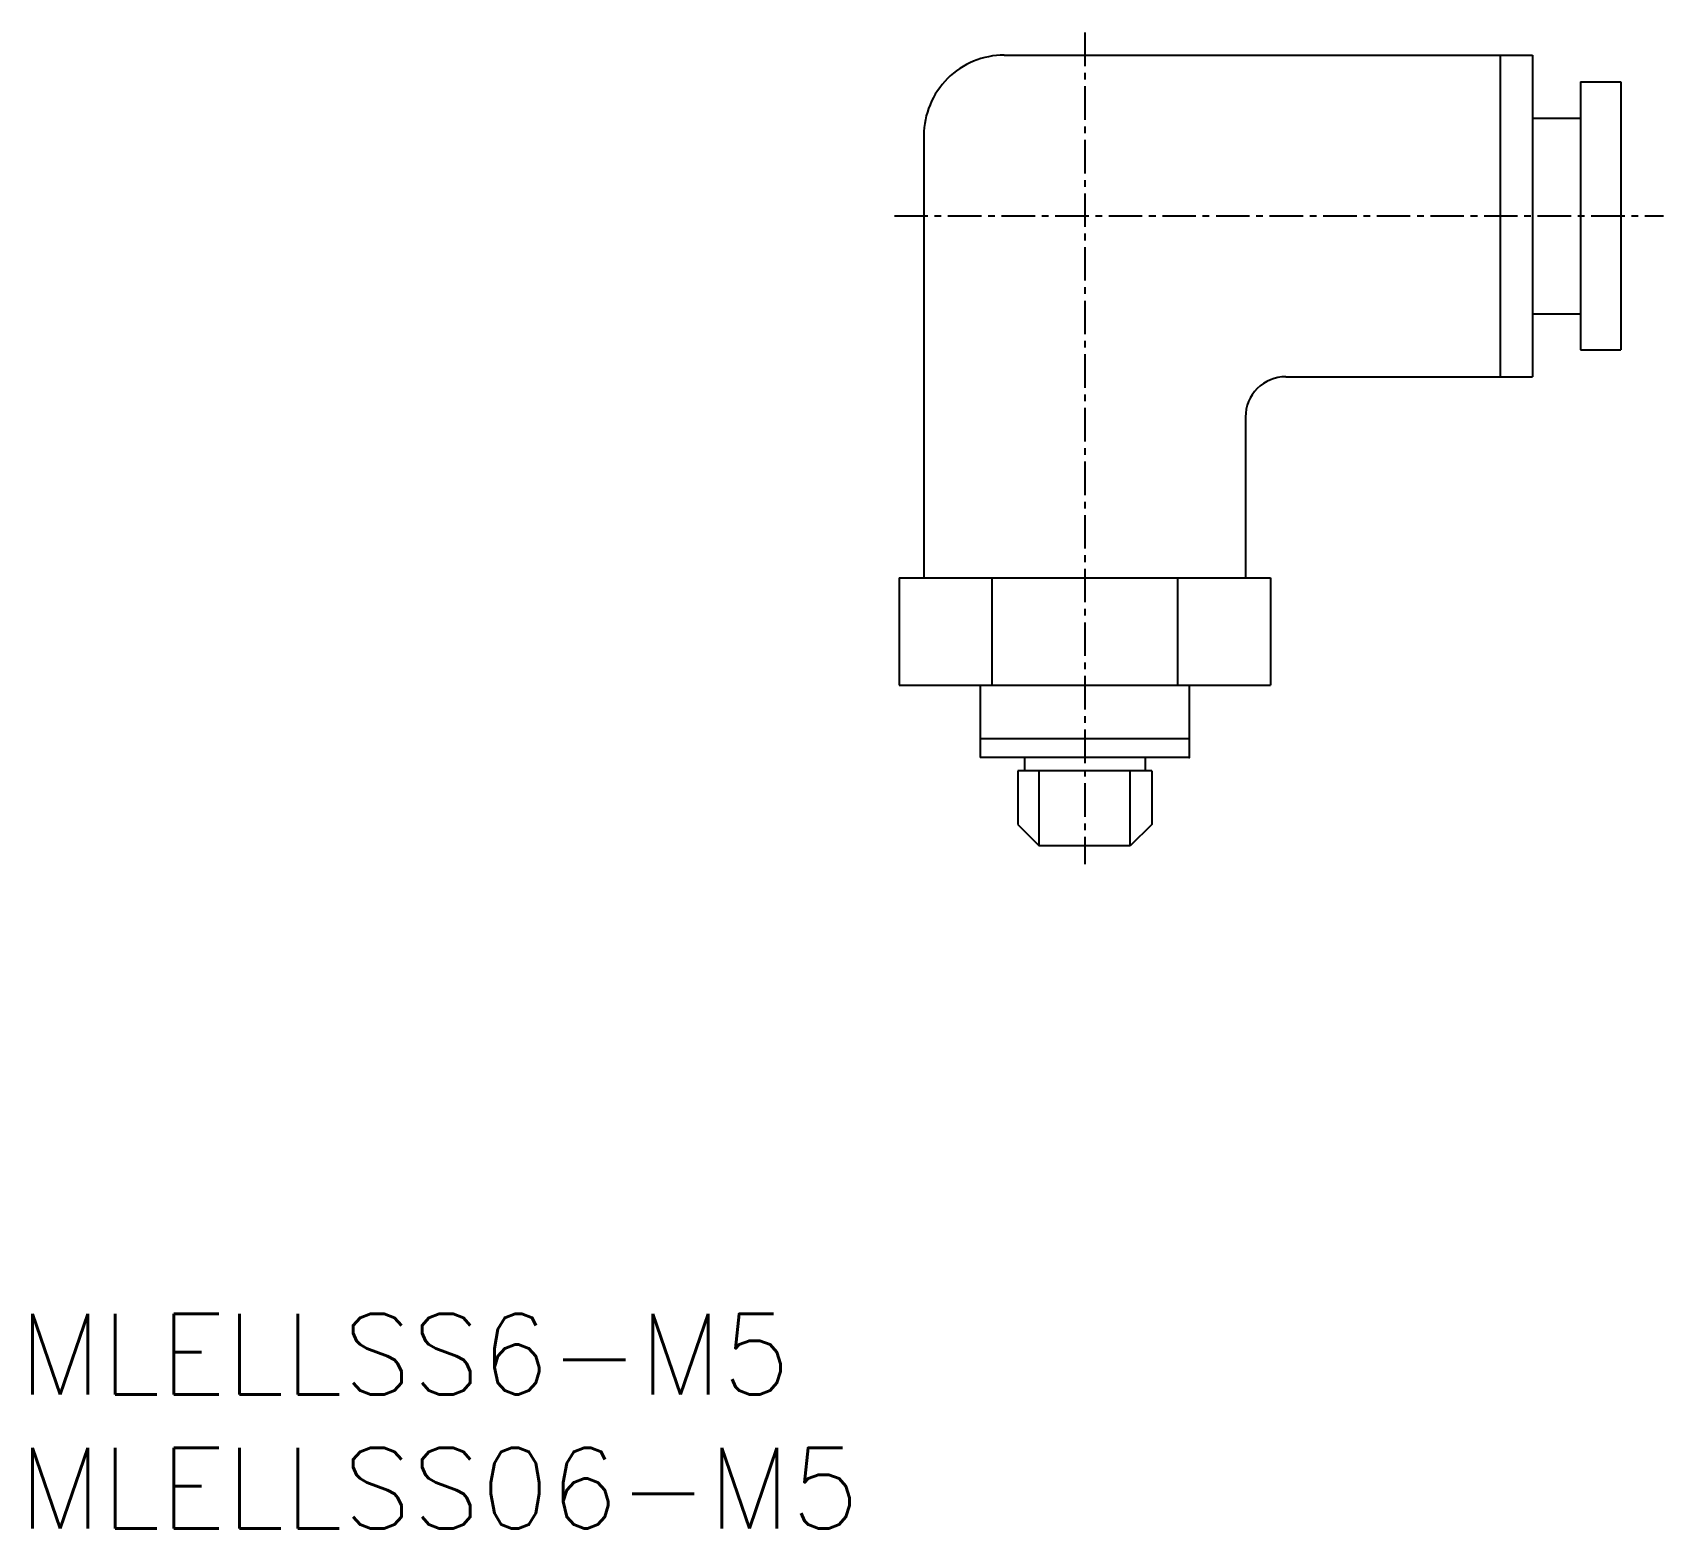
# Model space of a CAD drawing. Extents: x 0.5 to 61.4, y 0 to 55.8.
import ezdxf

# ---------------------------------------------------------------- set-up
doc = ezdxf.new("R2010")
doc.units = 0
doc.linetypes.add('CENTER', pattern=[2, 1.25, -0.25, 0.25, -0.25])
doc.layers.get('0').update_dxf_attribs({"linetype": 'CONTINUOUS'})
doc.layers.add('CENTER', color=1, linetype='CENTER')
doc.styles.get("Standard").update_dxf_attribs({"font": 'txt.shx'})

# ---------------------------------------------------------------- blocks, each defined once
blk = doc.blocks.new('*U4')
at = {"color": 7, "linetype": 'CONTINUOUS'}
blk.add_text('MLELLSS06-M5', height=3, dxfattribs=at).set_placement((0, 0))
blk = doc.blocks.new('*U5')
at = {"color": 7, "linetype": 'CONTINUOUS'}
blk.add_text('MLELLSS6-M5', height=3, dxfattribs=at).set_placement((0, 5))

msp = doc.modelspace()

# ---------------------------------------------------------------- linework, layer by layer
at = {"color": 7, "linetype": 'CONTINUOUS'}
for p, q in [((36.766, 54.961), (55.266, 54.961)), ((55.266, 54.961), (56.466, 54.961)), ((55.266, 54.961), (55.266, 42.961)), ((56.466, 54.961), (56.466, 42.961)), ((58.266, 53.961), (58.266, 43.961)), ((58.266, 53.961), (59.766, 53.961)), ((59.766, 53.961), (59.766, 43.961)), ((56.466, 52.611), (58.266, 52.611)), ((33.766, 51.961), (33.766, 35.461)), ((56.466, 45.311), (58.266, 45.311)), ((58.266, 43.961), (59.766, 43.961)), ((47.266, 42.961), (55.266, 42.961)), ((55.266, 42.961), (56.466, 42.961)), ((45.766, 41.461), (45.766, 35.461)), ((32.838, 35.461), (46.694, 35.461)), ((32.838, 35.461), (32.838, 31.461)), ((36.302, 35.461), (36.302, 31.461)), ((43.23, 35.461), (43.23, 31.461)), ((46.694, 35.461), (46.694, 31.461)), ((32.838, 31.461), (46.694, 31.461)), ((35.866, 31.461), (35.866, 29.461)), ((43.666, 31.461), (43.666, 29.461)), ((35.866, 29.461), (43.666, 29.461)), ((35.866, 29.461), (35.866, 28.761)), ((43.666, 29.461), (43.666, 28.761)), ((43.666, 28.761), (35.866, 28.761)), ((37.516, 28.761), (37.516, 28.261)), ((42.016, 28.761), (42.016, 28.261)), ((42.266, 28.261), (37.266, 28.261)), ((37.266, 28.261), (37.266, 26.261)), ((38.066, 25.461), (38.066, 28.261)), ((41.466, 25.461), (41.466, 28.261)), ((42.266, 28.261), (42.266, 26.261)), ((37.266, 26.261), (38.066, 25.461)), ((42.266, 26.261), (41.466, 25.461)), ((41.466, 25.461), (38.066, 25.461))]:
    msp.add_line(p, q, dxfattribs=at)
for centre, radius in [((36.766, 51.961), 3), ((47.266, 41.461), 1.5)]:
    msp.add_arc(centre, radius, 90, 180.00001, dxfattribs=at)
at = {"color": 160, "linetype": 'CONTINUOUS'}
for p in [(39.766, 28.761), (39.766, 28.761), (43.666, 28.761)]:
    msp.add_point(p, dxfattribs=at)
at = {"layer": 'CENTER', "color": 1, "linetype": 'CENTER'}
for p, q in [((39.766, 55.8), (39.766, 24.774)), ((32.664, 48.961), (61.355, 48.961))]:
    msp.add_line(p, q, dxfattribs=at)

# ---------------------------------------------------------------- block references
at = {"color": 7, "linetype": 'CONTINUOUS'}
for name in ['*U5', '*U4']:
    msp.add_blockref(name, (0, 0), dxfattribs=at)

doc.saveas('drawing.dxf')
